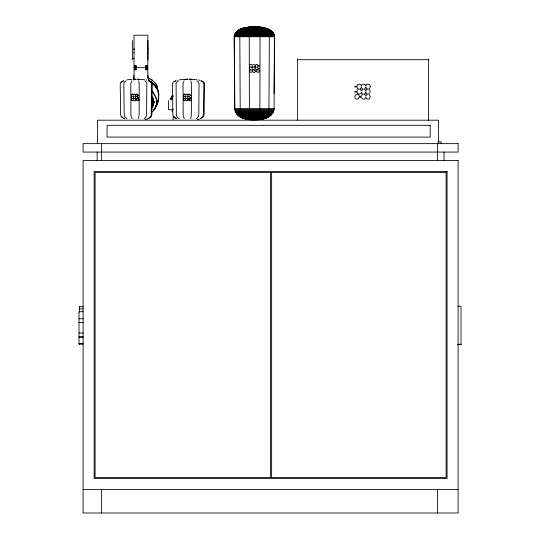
<?xml version="1.0" encoding="UTF-8"?>
<svg xmlns="http://www.w3.org/2000/svg" width="540" height="540" viewBox="0 0 540 540"><rect width="100%" height="100%" fill="white"/><g stroke="black" fill="none" stroke-linecap="round" stroke-linejoin="round"><path stroke-width="0.81" d="M274.05 93.38L274.448 38.887M259.673 27.095C252.085 26.919 235.393 25.812 234.306 37.213L234.819 107.629C234.603 119.192 250.034 120.629 258.444 119.684C265.363 119.482 274.361 115.81 274.084 107.629L274.603 37.213C274.307 29.943 265.606 27.473 259.639 27.095M183.647 96.957L183.681 98.071A0.952 0.952 0 0 0 183.998 98.428L184.16 98.51M249.541 68.283L249.622 68.972A1.141 1.141 0 0 0 249.966 69.458L250.128 69.572M274.462 37.213C274.34 30.814 267.091 27.965 261.711 27.331L247.003 27.331C241.603 27.965 234.293 30.787 234.157 37.213L234.698 108.533L274.064 108.533M170.694 98.591L170.775 98.219M158.551 99.151L158.733 93.751M158.551 99.65L158.733 94.757M131.76 100.649A1.026 1.019 0 0 1 131.369 100.116L131.423 99.198M131.315 99.718L131.375 99.299M183.985 100.649A1.026 1.019 0 0 1 183.593 100.116L184.147 98.51M153.772 101.851L153.745 102.249L153.745 101.007M171.261 99.839L171.302 96.95L171.902 96.559M134.028 75.269L133.826 77.585A46.872 46.143 0 0 1 133.441 80.015L133.826 77.585M133.826 77.254L133.441 79.677A46.872 46.143 0 0 0 133.826 77.254L133.9 76.484M273.928 108.533C273.632 115.263 266.753 118.739 260.82 119.428M153.097 101.689L153.056 100.967L153.097 102.128M153.144 101.972L152.726 105.044L151.511 107.595M153.725 101.966L153.394 104.139L152.105 106.832M153.833 101.972L153.394 105.199L152.105 107.892M170.667 98.503L170.775 99.738M131.51 96.802L131.456 98.071A0.952 0.952 0 0 0 131.787 98.428L132.097 98.57L131.409 99.198M249.541 68.283L249.581 68.06A1.127 1.127 0 0 1 249.919 67.507L250.587 67.163L249.581 66.251L249.804 65.016A1.343 1.343 0 0 1 250.681 64.53C251.552 63.963 252.241 65.799 252.544 65.111A1.168 1.168 0 0 1 252.936 64.726L254.354 64.611L255.17 65.509L255.94 64.631L257.135 64.598M137.309 98.496L137.903 97.652L138.962 97.652L137.903 97.342M187.853 97.909C188.561 99.326 190.181 97.808 191.187 97.652L190.127 97.342M171.302 97.092L171.923 96.208L173.171 95.776A2.194 1.552 0 0 0 171.281 97.092L171.895 97.74M156.958 102.512L157.41 100.939M157.397 102.634L158.321 99.36M158.321 99.691L157.167 103.849L154.676 108.371M157.167 103.936L158.321 99.947M157.167 104.436L158.551 99.569M135.628 97.909L136.391 98.537M133.508 97.247C135.452 95.128 131.47 95.911 133.569 97.085M183.978 100.649L185.044 100.791L185.747 99.995L186.503 100.811L187.421 100.703A0.931 0.925 0 0 0 187.778 100.325L188.042 99.886M133.947 98.395L133.522 97.693L133.299 98.159A1.026 1.019 0 0 1 132.955 98.476C132.374 98.26 133.826 100.001 133.724 99.036A1.013 1.013 0 0 1 134.082 98.725L134.406 98.604L133.94 98.395M138.49 118.678L139.131 114.858L139.205 83.545L138.638 80.784M190.715 118.678L191.356 114.858L191.43 83.545L190.863 80.784M134.629 68.999L135.007 68.54A0.851 0.851 0 0 1 135.81 68.54L136.188 69.012M135.979 69.748L136.188 69.39M145.685 68.999L146.063 68.54A0.851 0.851 0 0 1 146.867 68.54L147.244 69.012M147.035 69.748L147.244 69.39M135.722 99.556L135.526 99.083A1.019 1.013 0 0 0 135.175 98.746L134.818 98.604L135.27 98.395A1.033 1.033 0 0 0 135.574 98.057L135.641 97.909M187.866 97.909L187.785 98.057A1.033 1.033 0 0 1 187.501 98.395L187.049 98.604L187.414 98.746A1.019 1.013 0 0 1 187.765 99.083L187.947 99.556M135.371 94.399L135.695 94.959L136.816 94.108M187.596 94.399L188.035 94.75M152.726 104.706L151.511 107.258L153.056 104.652A11.678 10.665 0 0 0 153.785 101.797M152.105 107.561L153.394 104.861M154.676 108.79L153.212 110.498C157.369 106.576 157.815 99.779 154.697 95.081A48.6 44.374 0 0 1 152.287 90.997M135.297 100.629C134.406 101.635 133.535 99.596 133.258 100.427M155.743 106.306L157.167 103.68M154.676 108.878L157.167 104.355M136.141 96.559L135.695 97.207L135.175 96.221A1.013 1.013 0 0 0 135.506 95.918C135.405 94.939 136.937 96.728 136.134 96.559M151.882 107.467L153.09 105.455M188.021 94.75L189.041 94.108M187.934 99.556L188.912 99.556L190.053 98.591M188.912 99.556L189.155 99.158M131.841 80.784L130.795 83.545L130.93 114.858L131.173 116.802L132.118 118.678M184.072 80.784L183.019 83.545L183.154 114.858L183.398 116.802L184.343 118.678M131.497 96.802L132.138 96.37L131.335 95A1.06 1.053 -90 0 1 132.212 94.115M183.722 96.802L184.363 96.37L183.56 95A1.06 1.053 -90 0 1 184.43 94.115M134.71 66.663A0.729 0.689 0 0 1 134.71 65.934L135.007 65.61A0.844 0.803 0 0 1 135.81 65.671L136.107 65.934A0.729 0.689 0 0 1 136.107 66.596L135.81 66.926A0.844 0.803 0 0 1 135.007 66.926L134.838 66.744M145.766 66.663A0.729 0.689 0 0 1 145.766 65.934L146.063 65.61A0.844 0.803 0 0 1 146.867 65.671L147.164 65.934A0.729 0.689 0 0 1 147.164 66.663M147.164 66.596L146.867 66.926A0.844 0.803 0 0 1 146.063 66.926L145.766 66.596M133.272 100.427L131.753 100.649M152.172 112.043C156.951 108.02 158.261 100.656 154.697 95.418A48.6 44.374 0 0 1 152.287 91.334M121.48 82.283L121.865 81.905M188.366 96.559L187.92 97.207L187.4 96.221A1.013 1.013 0 0 0 187.724 95.918C187.643 94.939 189.155 96.721 188.359 96.559M250.128 70.031L249.548 71.341A1.168 1.168 0 0 0 249.791 71.901L251.235 72.401L252.362 71.408L253.098 72.272L254.347 72.306M137.322 98.732L136.681 99.556L135.668 99.387M250.128 70.031L250.533 69.741L250.128 69.572M135.979 69.734L135.81 69.863A0.851 0.851 0 0 1 135.007 69.863L134.838 69.734M147.035 69.734L146.867 69.863A0.851 0.851 0 0 1 146.063 69.849L145.894 69.734M135.979 66.744L135.81 66.866A0.844 0.803 0 0 1 135.007 66.866M147.035 66.744L146.867 66.866A0.844 0.803 0 0 1 146.063 66.866L145.894 66.744M144.261 118.678L146.09 116.802L146.563 114.858L146.826 83.545L146.293 82.087L144.794 80.784M196.486 118.678L198.315 116.802L198.788 114.858L199.051 83.545L198.518 82.087L197.019 80.784M185.173 96.228C187.481 94.541 185.672 98.597 185.018 96.296M172.496 96.424L173.104 96.174M126.232 80.784L124.47 82.087L123.842 83.545L124.16 114.858L124.963 117.167L126.86 118.678M178.457 80.784L176.695 82.087L176.067 83.545L176.384 114.858L177.194 117.167L179.084 118.678M122.897 81.23L123.849 80.784M175.129 81.23L175.743 80.926M137.309 98.732L137.828 98.591M252.315 27.331L252.902 27.095M147.886 118.678L150.539 116.802L151.227 114.858L151.612 83.545L150.842 82.087L148.655 80.784M200.111 118.678L202.763 116.802L203.452 114.858L203.837 83.545L203.067 82.087L200.887 80.784M148.392 118.678L151.166 116.802L151.882 114.858L152.287 83.545L151.477 82.087L149.202 80.784M200.617 118.678L203.391 116.802L204.107 114.858L204.512 83.545L203.708 82.087L201.427 80.784M254.347 72.306L254.657 72.151A1.121 1.121 0 0 0 254.988 71.793L255.872 71.287M123.302 80.784L121.028 82.087L120.218 83.545L120.623 114.858L121.338 116.802L124.112 118.678M175.527 80.784L173.252 82.087L172.449 83.545L172.847 114.858L173.563 116.802L176.337 118.678M253.037 27.095C249.466 28.931 249.419 33.709 249.251 37.213L249.379 107.629C249.656 111.679 249.217 117.443 253.355 119.684M137.322 98.496L136.553 98.584M251.822 67.406C250.547 67.52 252.713 65.86 252.511 66.467A1.256 1.256 0 0 0 252.896 66.892C254.144 66.798 252.025 68.371 252.2 67.824A1.276 1.276 0 0 0 251.816 67.406M255.521 119.684C259.909 117.659 259.679 111.74 259.902 107.629L260.05 37.213C259.922 33.642 259.646 28.742 255.866 27.095M147.771 118.915L145.132 119.543M176.985 80.298L177.37 80.19M259.051 119.428L259.916 119.212M199.138 119.144L197.357 119.543M248.927 27.331L250.472 27.095M127.143 79.792L132.057 79.292M179.368 79.792L188.015 79.252M250.574 27.095C245.228 27.358 239.585 31.428 239.828 37.213L240.199 107.629C239.659 114.082 245.16 119.489 251.458 119.684M257.384 119.684C263.729 119.502 269.487 114.203 268.947 107.629L269.332 37.213C269.555 31.32 263.682 27.351 258.296 27.095M249.129 27.095L248.09 27.196L260.719 27.196M255.46 27.047L253.3 27.047M188.028 99.886L189.047 100.062M137.876 79.259L137.369 79.259M190.1 79.259L189.594 79.259M255.866 71.287L256.689 71.699A1.229 1.229 0 0 0 257.108 72.171L258.815 72.171A1.235 1.235 0 0 0 259.22 71.726L259.227 70.457M172.699 110.761L171.781 110.97L172.01 111.267M186.057 79.252L185.112 79.265M137.558 79.259L138.206 79.252M189.79 79.259L190.431 79.252M250.142 27.027L258.62 27.027M245.963 27.506L262.805 27.506M244.931 27.709L263.831 27.709M243.911 27.952L264.857 27.952M242.899 28.229L265.869 28.229M241.9 28.539L266.868 28.539M241.387 28.715L267.381 28.715M240.881 28.91L267.887 28.91M240.381 29.126L268.38 29.126M239.895 29.363L268.866 29.363M239.423 29.612L269.345 29.612M238.957 29.882L269.811 29.882M238.505 30.173L270.263 30.173M238.059 30.476L270.702 30.476M237.634 30.794L271.134 30.794M237.215 31.124L271.546 31.124M236.817 31.475L271.951 31.475M236.432 31.84L272.336 31.84M236.081 32.211L272.687 32.211M235.757 32.596L273.01 32.596M235.46 33.001L273.308 33.001M235.19 33.426L273.578 33.426M234.947 33.865L273.821 33.865M234.738 34.317L274.03 34.317M234.563 34.783L274.205 34.783M234.414 35.255L274.354 35.255M234.299 35.741L274.469 35.741M234.218 36.227L274.543 36.227M234.171 36.72L274.59 36.72M132.381 58.495L134.021 58.495M297.405 59.697L428.645 59.697M134.028 67.682L147.845 67.682M135.79 79.252L134.298 79.252L134.946 79.259M136.715 79.252L144.558 79.67M139.617 79.265L138.672 79.252M188.946 79.252L191.005 79.252M191.7 79.265L196.783 79.67M137.909 95.081L138.956 95.405L137.794 95.742A1.033 1.026 0 0 1 137.511 96.12L137.018 96.363L137.916 97.342M190.134 95.081L191.18 95.405L190.019 95.742A1.033 1.026 0 0 1 189.736 96.12L189.243 96.363L190.141 97.342M171.261 98.766L172.888 98.766M234.799 109.438L273.962 109.438M173.407 109.566L168.392 109.566L168.392 100.494M234.981 110.329L273.78 110.329M235.244 111.2L273.517 111.2M235.582 112.043L273.179 112.043M236 112.86L272.768 112.86M236.486 113.643L272.281 113.643M237.04 114.379L271.721 114.379M237.661 115.074L271.1 115.074M238.343 115.715L270.425 115.715M239.078 116.296L269.683 116.296M239.868 116.816L268.9 116.816M240.948 117.342L267.82 117.342M242.055 117.821L266.706 117.821M243.189 118.247L265.579 118.247M244.343 118.625L264.425 118.625M245.511 118.949L263.25 118.949M234.941 109.438C235.697 115.25 241.488 118.348 246.753 119.212L262.069 119.212M247.901 119.428L260.867 119.428M249.102 119.583L259.659 119.583M437.812 141.764L441.16 141.764L441.16 143.633M458.014 306.214L461.005 306.214L461.005 344.648L458.014 344.648M79.367 306.707L83.106 306.686M79.367 308.894L83.106 308.88M83.106 311.702L78.995 311.702L78.995 343.94L83.106 343.913M78.995 318.749L83.106 318.749M78.995 322.468L83.106 322.468M78.995 332.991L83.106 332.991M78.995 336.474L83.106 336.474M78.995 337.46L83.106 337.46M78.995 343.724L83.106 343.724L79.367 343.75M458.014 344.297L461.005 344.297M458.014 344.567L461.005 344.567M83.106 489.564L458.096 489.564M186.523 79.252L187.36 79.259M135.135 79.259L134.588 79.252L135.398 79.272M190.897 79.252L191.842 79.265M186.786 79.259L187.623 79.272L186.86 79.259M171.261 97.301L171.281 97.308A1.337 0.945 2.7 0 1 171.477 97.227M190.046 98.591L190.586 98.692A1.006 0.999 0 0 1 190.998 99.029L191.153 99.347M137.822 98.591L138.362 98.692A1.006 0.999 0 0 1 138.767 99.029L138.929 99.347M184.653 94.108L185.078 94.176M132.428 94.108L132.853 94.176M250.351 119.684L246.753 119.212M253.584 27.047L255.184 27.047L253.604 27.047M189.034 94.108L189.459 94.183A0.952 0.945 0 0 1 189.891 94.507L190.141 95.081M136.809 94.108L137.234 94.183A0.952 0.945 0 0 1 137.666 94.507L137.916 95.081M187.103 94.136L186.32 94.217A0.938 0.938 0 0 0 185.969 94.493L185.76 94.905L185.072 94.176M134.879 94.136L134.096 94.217A0.938 0.938 0 0 0 133.738 94.493L133.535 94.905L132.847 94.176M260.678 27.196L261.711 27.331M258.188 27.095L259.7 27.331M198.382 79.934L199.969 80.298M146.158 79.934L146.961 80.096M248.704 119.212L249.588 119.428M254.084 27.047L254.684 27.047L254.111 27.047M187.097 94.136L187.609 94.399M134.872 94.136L135.385 94.399M252.902 119.583L253.247 119.684M255.724 27.095L256.257 27.331M189.041 100.062L189.203 100.4A0.992 0.986 0 0 0 189.574 100.73L190.62 100.737A1.013 1.006 0 0 0 190.991 100.413L191.153 100.103A1.282 1.276 -90 0 0 191.194 99.529L191.14 99.347M257.135 64.598L258.012 65.651L259.349 65.651L259.349 66.035C256.635 65.799 256.729 68.526 259.375 68.297L259.355 68.661L258.005 68.661L257.735 69.269A1.168 1.168 0 0 1 257.249 69.647L256.055 69.701L255.15 68.776L254.043 69.782L255.191 70.889L256.433 70.889L257.452 69.842L258.781 69.984A1.249 1.249 0 0 1 259.315 70.652M186.165 98.395L186.631 98.604L186.293 98.725A1.013 1.013 0 0 0 185.949 99.029C186.023 100.008 184.606 98.267 185.179 98.476A1.026 1.019 0 0 0 185.537 98.159L185.747 97.693L186.172 98.395M176.843 118.678L175.77 118.145M124.619 118.678L123.545 118.145M148.372 78.178L152.334 80.217M148.372 78.26L152.28 80.17L155.493 83.228L157.66 87.109M148.419 80.487C154.211 82.391 158.153 87.851 158.733 93.832M149.735 81.473C155.027 83.45 158.18 88.891 158.733 94.338M174.872 117.511L175.298 117.835M152.368 82.924L155.534 85.941L157.707 89.836M152.078 83.072L155.149 86.002L156.56 88.526M152.368 83.43L155.534 86.441L157.707 90.335L158.733 94.844M174.508 117.167L173.934 116.431M121.966 116.802L122.283 117.167M145.685 69.403L145.894 69.748M134.629 69.403L134.838 69.748M155.493 83.14L157.66 87.028M155.149 86.164L156.56 88.695M187.832 99.225L187.758 99.083A1.019 1.013 0 0 0 187.4 98.746M152.753 97.727L153.833 102.303M152.105 96.714L153.394 99.414M152.118 97.956L153.144 102.303M152.118 98.294L152.726 99.569M138.847 99.178L138.969 99.529A1.282 1.276 -90 0 1 138.922 100.103L138.76 100.413A1.013 1.006 0 0 1 138.382 100.73L137.349 100.737A0.992 0.986 0 0 1 136.978 100.4L136.809 100.062M136.822 100.062L135.803 99.886L135.554 100.325A0.931 0.925 0 0 1 135.182 100.697M183.593 100.109L183.539 99.718M148.433 79.677L148.723 81.041M148.433 80.015L148.048 77.254A46.872 46.143 0 0 0 148.291 78.874M153.394 98.354L153.617 99.799M152.935 98.422L153.144 99.792M147.967 76.484L148.048 77.585M147.845 75.269L147.967 76.822M444.029 152.071L444.029 160.508M438.595 143.633L438.595 120.197L97.457 120.197L97.457 143.633M437.413 143.633L437.413 160.508M437.413 489.564L437.413 513M428.645 58.995L428.645 120.197M297.405 58.995L297.405 120.197M271.62 172.51L271.62 477.563M270.601 172.51L270.601 477.563M173.09 116.903L173.09 119.718M147.947 40.486L147.947 59.933M147.845 75.607L147.845 35.208L134.028 35.208L134.028 75.607M145.773 65.691L145.773 67.102M136.1 65.691L136.1 67.102M132.381 40.486L132.381 59.933M101.615 143.633L101.615 160.508M101.615 489.564L101.615 513M97.166 152.071L97.166 160.508M79.367 306.214L79.367 312.161M79.367 343.582L79.367 344.648M154.244 101.669A12.103 11.05 0 0 1 153.981 103.167M153.684 101.486A11.678 10.665 0 0 1 153.056 103.613M134.71 69.572A0.722 0.716 0 0 1 134.71 68.816M136.107 68.83A0.722 0.716 0 0 1 136.107 69.586M145.766 69.572A0.722 0.716 0 0 1 145.766 68.816M147.164 68.83A0.722 0.716 0 0 1 147.164 69.586M147.859 48.566A2.045 1.364 0 0 1 147.683 49.086M134.183 49.079A2.045 1.364 0 0 1 134.014 48.566M147.852 49.316A1.019 0.682 0 0 1 147.697 49.599M147.852 52.292A1.019 0.682 0 0 1 147.69 52.583M134.183 52.576A1.046 0.695 0 0 1 134.014 52.285M135.007 65.516A0.844 0.803 0 0 1 135.81 65.516M146.063 65.516A0.844 0.803 0 0 1 146.867 65.516M134.177 49.599A1.019 0.682 0 0 1 134.021 49.316M172.8 96.019A1.269 0.344 73.7 0 1 172.935 96.215M172.436 95.985A1.31 0.466 67.8 0 1 172.78 96.269M172.139 96.08A1.337 0.574 61.5 0 1 172.631 96.336M171.923 96.215A1.337 0.668 54.7 0 1 172.449 96.383M171.733 96.363A1.337 0.749 47.3 0 1 172.044 96.383M171.45 96.707A1.337 0.878 30.4 0 1 172.004 96.687M171.362 96.903A1.337 0.911 20.8 0 1 172.01 96.829M171.578 96.532A1.337 0.817 39.2 0 1 171.977 96.532M135.567 98.057A1.033 1.033 0 0 1 135.263 98.395M135.5 95.918A1.013 1.013 0 0 1 135.162 96.221M189.587 100.73A0.992 0.986 0 0 1 189.203 100.4M370.251 86.549L369.995 87.784L368.577 89.154L369.326 89.559A2.174 2.174 0 0 1 370.028 90.491L370.089 92.644L368.665 94.115L370.224 96.221L369.603 98.564A2.16 2.16 0 0 1 368.719 99.151L366.889 98.935L365.803 97.335C363.278 103.336 360.464 92.921 358.081 99.002C351.54 100.582 356.501 89.411 359.424 96.336L361.375 96.336L361.935 94.986L363.163 94.203L362.043 93.508L361.436 92.266C360.99 94.871 357.075 94.696 356.974 92.043L354.861 92.043L354.827 91.348L356.967 91.348L357.514 89.944L358.749 89.141L357.541 88.337L356.981 86.987L354.868 86.987L354.868 86.252L356.96 86.252C357.001 83.585 361.024 83.329 361.402 85.981C361.658 83.565 365.425 83.457 365.749 85.853C366.431 83.153 370.487 83.801 370.251 86.549M365.796 92.138L365.384 93.218A2.2 2.2 0 0 1 364.669 93.913L364.021 94.196L365.189 94.892L365.816 96.215L366.437 94.885L367.625 94.183L366.424 93.467L365.796 92.138M365.803 87.061L365.195 88.405L364.027 89.141L365.209 89.856L365.81 91.145L366.214 90.126A2.221 2.221 0 0 1 366.923 89.431L367.598 89.127L366.424 88.398L365.803 87.061M361.395 87.075L360.976 88.135A2.255 2.255 0 0 1 360.288 88.837L359.674 89.127L360.295 89.424A1.87 1.87 0 0 1 360.909 90.005L361.409 91.037L363.076 89.1L362.002 88.398L361.395 87.075M255.177 66.076L254.097 67.129L255.17 68.141L256.277 67.149L255.717 66.892A1.282 1.282 0 0 1 255.332 66.467L255.177 66.076M252.423 70.625C251.201 70.45 251.606 68.776 252.518 69.106A1.242 1.242 0 0 0 252.909 69.532L253.503 69.782L252.423 70.625M430.184 125.327L107.075 125.327L107.075 137.093L430.184 137.093L430.184 125.327M458.096 143.633L83.106 143.633L83.106 152.071L458.096 152.071L458.096 143.633M458.096 160.508L83.106 160.508L83.106 513L458.096 513L458.096 160.508M447.066 171.538L94.129 171.538L94.129 478.535L447.066 478.535L447.066 171.538M446.094 172.51L95.101 172.51L95.101 477.563L446.094 477.563L446.094 172.51"/></g></svg>
